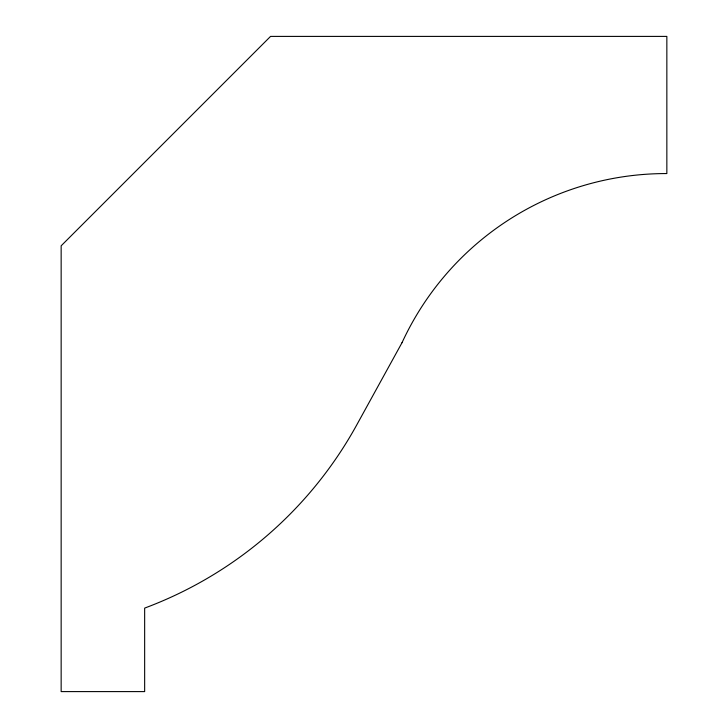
<?xml version="1.0" encoding="UTF-8"?>
<svg xmlns="http://www.w3.org/2000/svg" width="728" height="728" viewBox="0 0 728 728"><rect width="100%" height="100%" fill="white"/><g stroke="black" fill="none" stroke-linecap="round" stroke-linejoin="round"><path stroke-width="1.09" d="M402.02 342.688L356.347 425.653A402.757 402.757 0 0 1 144.654 608.098L144.654 691.6L61.152 691.6L61.152 245.809L270.561 36.4L666.848 36.4L666.848 173.564A290.882 290.882 0 0 0 402.02 342.688"/></g></svg>
